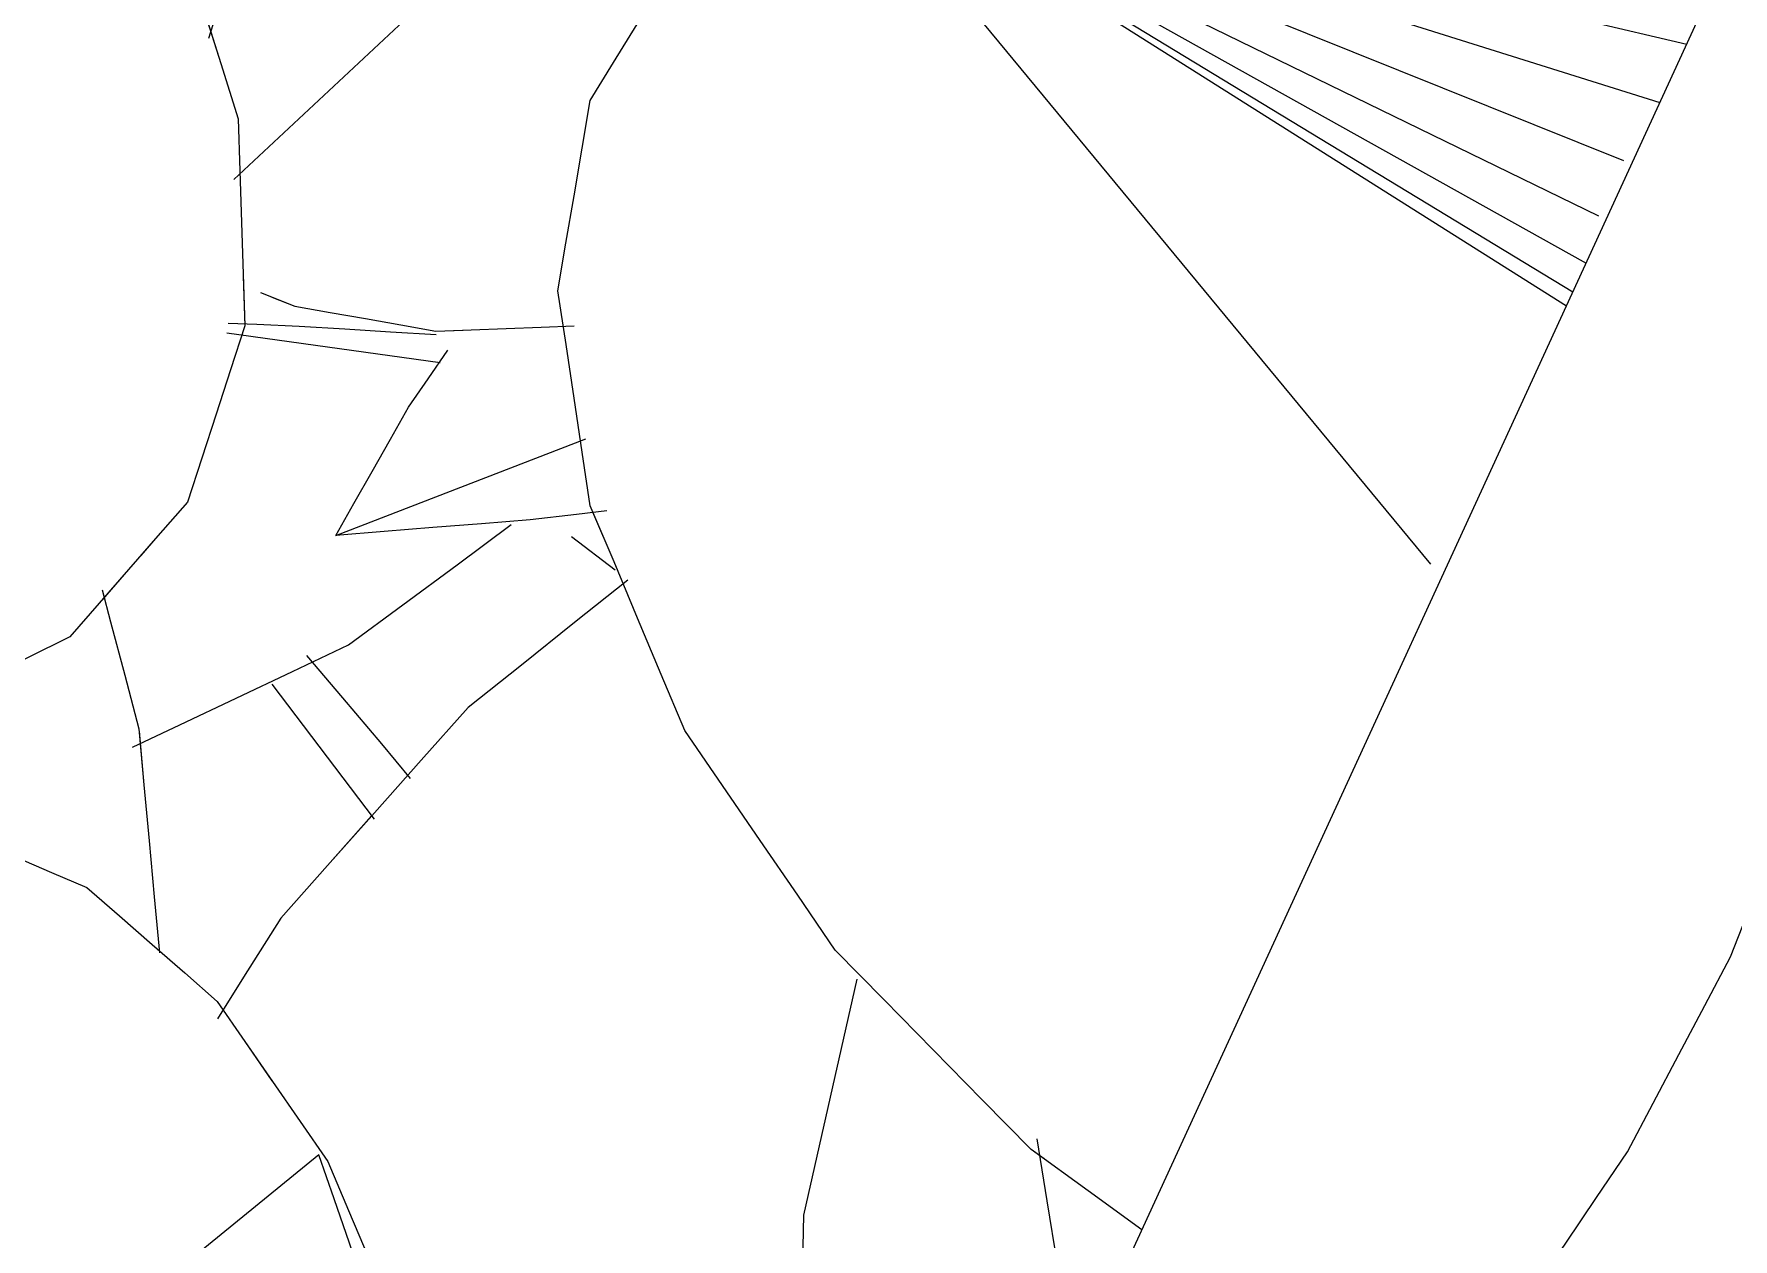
# Model space of a CAD drawing. Header units: metres. Extents: x -18.34 to -13.25, y -25.49 to -16.26.
# Drawn here: x -17.81096 to -17.77421, y -16.66693 to -16.64086 of the extents above; entities that cross this region are included whole.
import ezdxf

# ---------------------------------------------------------------- set-up
doc = ezdxf.new("R2010")
doc.units = ezdxf.units.M
doc.layers.add('Importações nas famílias', color=7, linetype='Continuous', lineweight=5)
doc.layers.add('Vegetação', color=7, linetype='Continuous', lineweight=5)

# ---------------------------------------------------------------- blocks, each defined once
blk = doc.blocks.new('Planta_pergolado_12200 - plantas pergolado_skp_Component_12-V31-Pavimento 02 - Executivo')
at = {"layer": 'Importações nas famílias', "color": 9}
blk.add_line((0.128332, 0.159879), (0.124102, 0.158815), dxfattribs=at)
at = {"layer": 'Importações nas famílias', "color": 9, "flags": 128}
for points in [[(0.126866, 0.159849), (0.127713, 0.159977), (0.128286, 0.160064)], [(0.124127, 0.159378), (0.12504, 0.159535), (0.125953, 0.159692), (0.126866, 0.159849)]]:
    blk.add_lwpolyline(points, dxfattribs=at)
blk = doc.blocks.new('Planta_pergolado_12200 - plantas pergolado_skp_Component_16-V32-Pavimento 02 - Executivo')
blk.add_blockref('Planta_pergolado_12200 - plantas pergolado_skp_Component_12-V31-Pavimento 02 - Executivo', (0, 0))
blk = doc.blocks.new('Planta_pergolado_12200 - plantas pergolado_skp_Component_17-V49-Pavimento 02 - Executivo')
at = {"layer": 'Importações nas famílias', "color": 9}
for p, q in [((0.113398, 0.128488), (0.115217, 0.127398)), ((0.100143, 0.116153), (0.100017, 0.11701)), ((0.099937, 0.11567), (0.099817, 0.116563))]:
    blk.add_line(p, q, dxfattribs=at)
at = {"layer": 'Importações nas famílias', "color": 9, "flags": 128}
for points in [[(0.117068, 0.14549), (0.117465, 0.144332), (0.117861, 0.143175), (0.118257, 0.142017), (0.118654, 0.14086)], [(0.118654, 0.14086), (0.118824, 0.139582), (0.118994, 0.138304), (0.119165, 0.137026), (0.119335, 0.135749)], [(0.119335, 0.135749), (0.119264, 0.13446), (0.119194, 0.133171), (0.119123, 0.131881), (0.119052, 0.130592)], [(0.119052, 0.130592), (0.118747, 0.129402), (0.118558, 0.128665)]]:
    blk.add_lwpolyline(points, dxfattribs=at)
blk = doc.blocks.new('Planta_pergolado_12200 - plantas pergolado_skp_Component_16-V50-Pavimento 02 - Executivo')
blk.add_blockref('Planta_pergolado_12200 - plantas pergolado_skp_Component_17-V49-Pavimento 02 - Executivo', (0, 0))
blk = doc.blocks.new('Planta_pergolado_12200 - plantas pergolado_skp_Component_17-V52-Pavimento 02 - Executivo')
at = {"layer": 'Importações nas famílias', "color": 9, "flags": 128}
blk.add_lwpolyline([(0.113797, 0.141887), (0.113729, 0.140615), (0.11366, 0.139321), (0.113591, 0.138027)], dxfattribs=at)
blk = doc.blocks.new('Planta_pergolado_12200 - plantas pergolado_skp_Component_16-V53-Pavimento 02 - Executivo')
blk.add_blockref('Planta_pergolado_12200 - plantas pergolado_skp_Component_17-V52-Pavimento 02 - Executivo', (0, 0))
blk = doc.blocks.new('Planta_pergolado_12200 - plantas pergolado_skp_Component_17-V79-Pavimento 02 - Executivo')
at = {"layer": 'Importações nas famílias', "color": 9, "flags": 128}
for points in [[(0.155979, 0.128316), (0.156032, 0.127249), (0.156089, 0.126113)], [(0.156089, 0.126113), (0.155958, 0.124994), (0.155865, 0.124206)]]:
    blk.add_lwpolyline(points, dxfattribs=at)
blk = doc.blocks.new('Planta_pergolado_12200 - plantas pergolado_skp_Component_16-V80-Pavimento 02 - Executivo')
blk.add_blockref('Planta_pergolado_12200 - plantas pergolado_skp_Component_17-V79-Pavimento 02 - Executivo', (0, 0))
blk = doc.blocks.new('Planta_pergolado_12200 - plantas pergolado_skp_Component_12-V87-Pavimento 02 - Executivo')
at = {"layer": 'Importações nas famílias', "color": 9}
for p, q in [((0.15629, 0.13385), (0.155404, 0.133875)), ((0.155869, 0.129179), (0.156581, 0.129327)), ((0.158565, 0.128966), (0.155917, 0.1283))]:
    blk.add_line(p, q, dxfattribs=at)
at = {"layer": 'Importações nas famílias', "color": 9, "flags": 128}
blk.add_lwpolyline([(0.156581, 0.129327), (0.157538, 0.12951), (0.158419, 0.129678)], dxfattribs=at)
blk = doc.blocks.new('Planta_pergolado_12200 - plantas pergolado_skp_Component_17-V88-Pavimento 02 - Executivo')
at = {"layer": 'Importações nas famílias', "color": 9}
for p, q in [((0.142877, 0.116381), (0.144746, 0.125476)), ((0.140414, 0.121308), (0.140593, 0.119738)), ((0.140402, 0.119895), (0.140244, 0.121095))]:
    blk.add_line(p, q, dxfattribs=at)
at = {"layer": 'Importações nas famílias', "color": 9, "flags": 128}
for points in [[(0.155141, 0.133875), (0.155382, 0.132801), (0.155622, 0.131728), (0.155863, 0.130654)], [(0.155863, 0.130654), (0.155919, 0.129519), (0.155976, 0.128384), (0.156032, 0.127249), (0.156089, 0.126113)], [(0.156089, 0.126113), (0.155958, 0.124994), (0.155865, 0.124206)]]:
    blk.add_lwpolyline(points, dxfattribs=at)
blk = doc.blocks.new('Planta_pergolado_12200 - plantas pergolado_skp_Component_16-V89-Pavimento 02 - Executivo')
for name in ['Planta_pergolado_12200 - plantas pergolado_skp_Component_17-V88-Pavimento 02 - Executivo', 'Planta_pergolado_12200 - plantas pergolado_skp_Component_12-V87-Pavimento 02 - Executivo']:
    blk.add_blockref(name, (0, 0))
blk = doc.blocks.new('Planta_pergolado_12200 - plantas pergolado_skp_-V103-Pavimento 02 - Executivo')
for name in ['Planta_pergolado_12200 - plantas pergolado_skp_Component_16-V89-Pavimento 02 - Executivo', 'Planta_pergolado_12200 - plantas pergolado_skp_Component_16-V80-Pavimento 02 - Executivo']:
    blk.add_blockref(name, (0, 0))
blk = doc.blocks.new('Planta_pergolado_12200 - plantas pergolado_skp_-3067427-Pavimento 02 - Executivo')
at = {"xscale": 1.254472261797389, "yscale": 1.254472261797389, "zscale": 1.254472261797389, "rotation": 44.99999999999149}
blk.add_blockref('Planta_pergolado_12200 - plantas pergolado_skp_-V103-Pavimento 02 - Executivo', (0.101937, -0.102346), dxfattribs=at)
for name in ['Planta_pergolado_12200 - plantas pergolado_skp_Component_16-V32-Pavimento 02 - Executivo', 'Planta_pergolado_12200 - plantas pergolado_skp_Component_16-V50-Pavimento 02 - Executivo', 'Planta_pergolado_12200 - plantas pergolado_skp_Component_16-V53-Pavimento 02 - Executivo']:
    blk.add_blockref(name, (0, 0))
blk = doc.blocks.new('Planta_pergolado_12200 - plantas pergolado_skp_-3067432-Pavimento 02 - Executivo')
at = {"rotation": 89.9999999999999}
blk.add_blockref('Planta_pergolado_12200 - plantas pergolado_skp_-3067427-Pavimento 02 - Executivo', (0.274037, 0.01573), dxfattribs=at)
blk = doc.blocks.new('Planta_pergolado_12200 - plantas pergolado_skp_Component_12-V186-Pavimento 02 - Executivo')
at = {"layer": 'Importações nas famílias', "color": 9, "flags": 128}
for points in [[(0.204502, 0.076562), (0.204045, 0.077091), (0.203588, 0.077621)], [(0.205375, 0.07535), (0.204939, 0.075956), (0.204502, 0.076562)], [(0.200742, 0.074041), (0.201357, 0.074037), (0.202304, 0.074032)], [(0.202304, 0.074032), (0.20329, 0.074058), (0.204277, 0.074085)]]:
    blk.add_lwpolyline(points, dxfattribs=at)
blk = doc.blocks.new('Planta_pergolado_12200 - plantas pergolado_skp_Component_16-V187-Pavimento 02 - Executivo')
blk.add_blockref('Planta_pergolado_12200 - plantas pergolado_skp_Component_12-V186-Pavimento 02 - Executivo', (0, 0))
blk = doc.blocks.new('Planta_pergolado_12200 - plantas pergolado_skp_Component_12-V188-Pavimento 02 - Executivo')
at = {"layer": 'Importações nas famílias', "color": 9}
blk.add_line((0.206249, 0.074138), (0.201003, 0.075535), dxfattribs=at)
at = {"layer": 'Importações nas famílias', "color": 9, "flags": 128}
for points in [[(0.204502, 0.076562), (0.204045, 0.077091), (0.203588, 0.077621)], [(0.206249, 0.074138), (0.205812, 0.074744), (0.205375, 0.07535), (0.204939, 0.075956), (0.204502, 0.076562)], [(0.200742, 0.074041), (0.201357, 0.074037), (0.202304, 0.074032)], [(0.202304, 0.074032), (0.20329, 0.074058), (0.204277, 0.074085), (0.205263, 0.074112), (0.206249, 0.074138)]]:
    blk.add_lwpolyline(points, dxfattribs=at)
blk = doc.blocks.new('Planta_pergolado_12200 - plantas pergolado_skp_Component_16-V189-Pavimento 02 - Executivo')
blk.add_blockref('Planta_pergolado_12200 - plantas pergolado_skp_Component_12-V188-Pavimento 02 - Executivo', (0, 0))
blk = doc.blocks.new('Planta_pergolado_12200 - plantas pergolado_skp_Component_17-V197-Pavimento 02 - Executivo')
at = {"layer": 'Importações nas famílias', "color": 9, "flags": 128}
for points in [[(0.157008, 0.039437), (0.156732, 0.040489), (0.156456, 0.041541), (0.156181, 0.042593)], [(0.158692, 0.035968), (0.158323, 0.036727), (0.157885, 0.03763), (0.157446, 0.038533), (0.157008, 0.039437)]]:
    blk.add_lwpolyline(points, dxfattribs=at)
blk = doc.blocks.new('Planta_pergolado_12200 - plantas pergolado_skp_Component_16-V198-Pavimento 02 - Executivo')
blk.add_blockref('Planta_pergolado_12200 - plantas pergolado_skp_Component_17-V197-Pavimento 02 - Executivo', (0, 0))
blk = doc.blocks.new('Planta_pergolado_12200 - plantas pergolado_skp_-V206-Pavimento 02 - Executivo')
blk.add_blockref('Planta_pergolado_12200 - plantas pergolado_skp_Component_16-V198-Pavimento 02 - Executivo', (0, 0))
blk = doc.blocks.new('Planta_pergolado_12200 - plantas pergolado_skp_-3067438-Pavimento 02 - Executivo')
at = {"xscale": 1.254472261797389, "yscale": 1.254472261797389, "zscale": 1.254472261797389, "rotation": 44.99999999999149}
blk.add_blockref('Planta_pergolado_12200 - plantas pergolado_skp_-V206-Pavimento 02 - Executivo', (0.101937, -0.102346), dxfattribs=at)
for name in ['Planta_pergolado_12200 - plantas pergolado_skp_Component_16-V187-Pavimento 02 - Executivo', 'Planta_pergolado_12200 - plantas pergolado_skp_Component_16-V189-Pavimento 02 - Executivo']:
    blk.add_blockref(name, (0, 0))
blk = doc.blocks.new('Planta_pergolado_12200 - plantas pergolado_skp_-3067443-Pavimento 02 - Executivo')
at = {"rotation": 89.9999999999999}
blk.add_blockref('Planta_pergolado_12200 - plantas pergolado_skp_-3067438-Pavimento 02 - Executivo', (0.274037, 0.01573), dxfattribs=at)
blk = doc.blocks.new('Planta_pergolado_12200 - plantas pergolado_skp_Component_17-V304-Pavimento 02 - Executivo')
at = {"layer": 'Importações nas famílias', "color": 9, "flags": 128}
for points in [[(0.145566, 0.137565), (0.145585, 0.138703), (0.145603, 0.139841), (0.145622, 0.14098), (0.145641, 0.142116)], [(0.146003, 0.134684), (0.145902, 0.13535), (0.145734, 0.136457), (0.145566, 0.137565)], [(0.141189, 0.12046), (0.141597, 0.121398), (0.142005, 0.122337), (0.142413, 0.123275), (0.142653, 0.123826)]]:
    blk.add_lwpolyline(points, dxfattribs=at)
blk = doc.blocks.new('Planta_pergolado_12200 - plantas pergolado_skp_Component_16-V305-Pavimento 02 - Executivo')
blk.add_blockref('Planta_pergolado_12200 - plantas pergolado_skp_Component_17-V304-Pavimento 02 - Executivo', (0, 0))
blk = doc.blocks.new('Planta_pergolado_12200 - plantas pergolado_skp_Component_12-V310-Pavimento 02 - Executivo')
at = {"layer": 'Importações nas famílias', "color": 9}
for p, q in [((0.142166, 0.129049), (0.141501, 0.129399)), ((0.131523, 0.118532), (0.142453, 0.126716))]:
    blk.add_line(p, q, dxfattribs=at)
at = {"layer": 'Importações nas famílias', "color": 9, "flags": 128}
for points in [[(0.138717, 0.130209), (0.138008, 0.130259), (0.137298, 0.130309), (0.136589, 0.130359), (0.135926, 0.130406)], [(0.141501, 0.129399), (0.140805, 0.129602), (0.140109, 0.129804), (0.139413, 0.130007), (0.138717, 0.130209)]]:
    blk.add_lwpolyline(points, dxfattribs=at)
blk = doc.blocks.new('Planta_pergolado_12200 - plantas pergolado_skp_Component_17-V315-Pavimento 02 - Executivo')
at = {"layer": 'Importações nas famílias', "color": 9, "flags": 128}
for points in [[(0.142711, 0.146686), (0.142401, 0.147714), (0.142091, 0.148742), (0.141781, 0.14977), (0.14147, 0.150797)], [(0.144583, 0.143223), (0.144115, 0.144088), (0.143647, 0.144954), (0.143179, 0.14582), (0.142711, 0.146686)], [(0.146957, 0.140643), (0.146364, 0.141288), (0.14577, 0.141933), (0.145176, 0.142578), (0.144583, 0.143223)], [(0.149674, 0.139122), (0.148995, 0.139502), (0.148316, 0.139882), (0.147637, 0.140262), (0.146957, 0.140643)]]:
    blk.add_lwpolyline(points, dxfattribs=at)
blk = doc.blocks.new('Planta_pergolado_12200 - plantas pergolado_skp_Component_16-V316-Pavimento 02 - Executivo')
for name in ['Planta_pergolado_12200 - plantas pergolado_skp_Component_17-V315-Pavimento 02 - Executivo', 'Planta_pergolado_12200 - plantas pergolado_skp_Component_12-V310-Pavimento 02 - Executivo']:
    blk.add_blockref(name, (0, 0))
blk = doc.blocks.new('Planta_pergolado_12200 - plantas pergolado_skp_Component_12-V330-Pavimento 02 - Executivo')
at = {"layer": 'Importações nas famílias', "color": 9}
blk.add_line((0.141943, 0.129166), (0.141501, 0.129399), dxfattribs=at)
at = {"layer": 'Importações nas famílias', "color": 9, "flags": 128}
for points in [[(0.138717, 0.130209), (0.138008, 0.130259), (0.137298, 0.130309), (0.136589, 0.130359), (0.135926, 0.130406)], [(0.141501, 0.129399), (0.140805, 0.129602), (0.140109, 0.129804), (0.139413, 0.130007), (0.138717, 0.130209)]]:
    blk.add_lwpolyline(points, dxfattribs=at)
blk = doc.blocks.new('Planta_pergolado_12200 - plantas pergolado_skp_Component_17-V333-Pavimento 02 - Executivo')
at = {"layer": 'Importações nas famílias', "color": 9, "flags": 128}
for points in [[(0.142711, 0.146686), (0.142401, 0.147714), (0.142245, 0.148229)], [(0.143647, 0.144954), (0.143179, 0.14582), (0.142711, 0.146686)], [(0.144583, 0.143223), (0.144115, 0.144088), (0.143656, 0.144937)], [(0.146957, 0.140643), (0.146364, 0.141288), (0.14577, 0.141933), (0.145176, 0.142578), (0.144583, 0.143223)], [(0.149674, 0.139122), (0.148995, 0.139502), (0.148316, 0.139882), (0.147637, 0.140262), (0.146957, 0.140643)]]:
    blk.add_lwpolyline(points, dxfattribs=at)
blk = doc.blocks.new('Planta_pergolado_12200 - plantas pergolado_skp_Component_16-V334-Pavimento 02 - Executivo')
for name in ['Planta_pergolado_12200 - plantas pergolado_skp_Component_17-V333-Pavimento 02 - Executivo', 'Planta_pergolado_12200 - plantas pergolado_skp_Component_12-V330-Pavimento 02 - Executivo']:
    blk.add_blockref(name, (0, 0))
blk = doc.blocks.new('Planta_pergolado_12200 - plantas pergolado_skp_Component_17-V340-Pavimento 02 - Executivo')
at = {"layer": 'Importações nas famílias', "color": 9, "flags": 128}
for points in [[(0.145566, 0.137565), (0.145585, 0.138703), (0.145603, 0.139841), (0.145622, 0.14098), (0.145641, 0.142116)], [(0.146003, 0.134684), (0.145902, 0.13535), (0.145734, 0.136457), (0.145566, 0.137565)], [(0.141189, 0.12046), (0.141597, 0.121398), (0.142005, 0.122337), (0.142413, 0.123275), (0.142653, 0.123826)]]:
    blk.add_lwpolyline(points, dxfattribs=at)
blk = doc.blocks.new('Planta_pergolado_12200 - plantas pergolado_skp_Component_16-V341-Pavimento 02 - Executivo')
blk.add_blockref('Planta_pergolado_12200 - plantas pergolado_skp_Component_17-V340-Pavimento 02 - Executivo', (0, 0))
blk = doc.blocks.new('Planta_pergolado_12200 - plantas pergolado_skp_Component_12-V351-Pavimento 02 - Executivo')
at = {"layer": 'Importações nas famílias', "color": 9}
blk.add_line((0.166262, 0.130901), (0.128638, 0.121442), dxfattribs=at)
at = {"layer": 'Importações nas famílias', "color": 9, "flags": 128}
for points in [[(0.153631, 0.133927), (0.152746, 0.133854), (0.151861, 0.133782), (0.150976, 0.13371), (0.150091, 0.133637)], [(0.150091, 0.133637), (0.149217, 0.133468), (0.148343, 0.133298), (0.147469, 0.133129), (0.146595, 0.132959)], [(0.146595, 0.132959), (0.145742, 0.132695), (0.144889, 0.13243), (0.144036, 0.132165), (0.143182, 0.1319)]]:
    blk.add_lwpolyline(points, dxfattribs=at)
blk = doc.blocks.new('Planta_pergolado_12200 - plantas pergolado_skp_Component_12-V280-Pavimento 02 - Executivo')
at = {"layer": 'Importações nas famílias', "color": 9}
blk.add_line((0.19005, 0.027809), (0.170408, 0.043789), dxfattribs=at)
at = {"layer": 'Importações nas famílias', "color": 9, "flags": 128}
for points in [[(0.173848, 0.044769), (0.173411, 0.044695), (0.172974, 0.044621), (0.172537, 0.044547), (0.172101, 0.044473)], [(0.17563, 0.044675), (0.175185, 0.044699), (0.174739, 0.044722), (0.174293, 0.044746), (0.173848, 0.044769)], [(0.172101, 0.044473), (0.171678, 0.044302), (0.171254, 0.044131), (0.170831, 0.04396), (0.170408, 0.043789)], [(0.177429, 0.044192), (0.176979, 0.044313), (0.17653, 0.044434), (0.17608, 0.044555), (0.17563, 0.044675)], [(0.179223, 0.043324), (0.178775, 0.043541), (0.178326, 0.043758), (0.177877, 0.043975), (0.177429, 0.044192)], [(0.170408, 0.043789), (0.170066, 0.043467), (0.169724, 0.043145), (0.169381, 0.042823), (0.169039, 0.042501)], [(0.180993, 0.042083), (0.180551, 0.042393), (0.180108, 0.042704), (0.179666, 0.043014), (0.179223, 0.043324)], [(0.169039, 0.042501), (0.168844, 0.042148), (0.168649, 0.041795), (0.168453, 0.041442), (0.168258, 0.041089)], [(0.182719, 0.04048), (0.182288, 0.040881), (0.181856, 0.041281), (0.181425, 0.041682), (0.180993, 0.042083)], [(0.168258, 0.041089), (0.168215, 0.040713), (0.168172, 0.040337), (0.168128, 0.039961), (0.168085, 0.039585)], [(0.184383, 0.038535), (0.183967, 0.039021), (0.183551, 0.039507), (0.183135, 0.039994), (0.182719, 0.04048)], [(0.168085, 0.039585), (0.168195, 0.039195), (0.168304, 0.038805), (0.168414, 0.038415), (0.168523, 0.038026)], [(0.185964, 0.036268), (0.185569, 0.036835), (0.185173, 0.037401), (0.184778, 0.037968), (0.184383, 0.038535)], [(0.168523, 0.038026), (0.168783, 0.037631), (0.169043, 0.037236), (0.169303, 0.036841), (0.169562, 0.036447)], [(0.169562, 0.036447), (0.169966, 0.036056), (0.17037, 0.035666), (0.170774, 0.035276), (0.171178, 0.034886)], [(0.187447, 0.033705), (0.187076, 0.034346), (0.186706, 0.034987), (0.186335, 0.035627), (0.185964, 0.036268)], [(0.171178, 0.034886), (0.171717, 0.034509), (0.172256, 0.034132), (0.172794, 0.033756), (0.173333, 0.033379)], [(0.188814, 0.030875), (0.188472, 0.031583), (0.18813, 0.03229), (0.187789, 0.032998), (0.187447, 0.033705)], [(0.173333, 0.033379), (0.173994, 0.033025), (0.174655, 0.032671), (0.175315, 0.032316), (0.175976, 0.031962)], [(0.175976, 0.031962), (0.176743, 0.031639), (0.177511, 0.031315), (0.178278, 0.030992), (0.179045, 0.030668)], [(0.19005, 0.027809), (0.189741, 0.028575), (0.189432, 0.029342), (0.189123, 0.030109), (0.188814, 0.030875)], [(0.179045, 0.030668), (0.179901, 0.030383), (0.180757, 0.030098), (0.181613, 0.029813), (0.182469, 0.029527)], [(0.182469, 0.029527), (0.183393, 0.029287), (0.184317, 0.029047), (0.185242, 0.028807), (0.186166, 0.028567)], [(0.186166, 0.028567), (0.187137, 0.028377), (0.188108, 0.028188), (0.189079, 0.027998), (0.19005, 0.027809)]]:
    blk.add_lwpolyline(points, dxfattribs=at)
blk = doc.blocks.new('Planta_pergolado_12200 - plantas pergolado_skp_Component_17-V352-Pavimento 02 - Executivo')
at = {"layer": 'Importações nas famílias', "color": 9}
for p, q in [((0.141654, 0.110432), (0.144693, 0.125216)), ((0.141654, 0.110432), (0.139826, 0.124255)), ((0.140072, 0.124316), (0.141654, 0.110432)), ((0.141654, 0.110432), (0.139332, 0.12413)), ((0.141654, 0.110432), (0.138613, 0.123807)), ((0.141654, 0.110432), (0.136564, 0.123434)), ((0.141654, 0.110432), (0.137665, 0.123563)), ((0.141654, 0.110432), (0.135562, 0.123183))]:
    blk.add_line(p, q, dxfattribs=at)
at = {"layer": 'Importações nas famílias', "color": 9, "flags": 128}
for points in [[(0.155979, 0.128316), (0.156032, 0.127249), (0.156089, 0.126113)], [(0.156089, 0.126113), (0.155958, 0.124994), (0.155826, 0.123874), (0.155695, 0.122754), (0.155564, 0.121635)], [(0.155564, 0.121635), (0.155254, 0.120607), (0.154943, 0.119579), (0.154633, 0.118551), (0.154323, 0.117524)], [(0.154323, 0.117524), (0.153855, 0.116658), (0.153387, 0.115792), (0.152919, 0.114926), (0.152452, 0.11406)], [(0.152452, 0.11406), (0.151858, 0.113415), (0.151264, 0.11277), (0.15067, 0.112125), (0.150077, 0.11148)], [(0.150077, 0.11148), (0.149398, 0.1111), (0.148718, 0.11072), (0.148039, 0.11034), (0.14736, 0.10996)], [(0.14736, 0.10996), (0.146642, 0.10987), (0.145924, 0.109781), (0.145206, 0.109692), (0.144487, 0.109602)]]:
    blk.add_lwpolyline(points, dxfattribs=at)
blk = doc.blocks.new('Planta_pergolado_12200 - plantas pergolado_skp_Component_16-V353-Pavimento 02 - Executivo')
for name, p in [('Planta_pergolado_12200 - plantas pergolado_skp_Component_17-V352-Pavimento 02 - Executivo', (0, 0)), ('Planta_pergolado_12200 - plantas pergolado_skp_Component_12-V351-Pavimento 02 - Executivo', (0, 0)), ('Planta_pergolado_12200 - plantas pergolado_skp_Component_12-V280-Pavimento 02 - Executivo', (-0.035952, 0.062271))]:
    blk.add_blockref(name, p)
blk = doc.blocks.new('Planta_pergolado_12200 - plantas pergolado_skp_Component_12-V267-Pavimento 02 - Executivo')
at = {"layer": 'Importações nas famílias', "color": 9}
for p, q in [((0.182294, 0.121633), (0.181721, 0.122089)), ((0.163358, 0.11721), (0.179336, 0.1138))]:
    blk.add_line(p, q, dxfattribs=at)
at = {"layer": 'Importações nas famílias', "color": 9, "flags": 128}
for points in [[(0.173908, 0.12464), (0.17328, 0.124553), (0.172653, 0.124466), (0.172025, 0.124379), (0.171398, 0.124292)], [(0.176506, 0.124383), (0.175856, 0.124447), (0.175207, 0.124512), (0.174557, 0.124576), (0.173908, 0.12464)], [(0.171398, 0.124292), (0.170807, 0.124055), (0.170217, 0.123819), (0.169626, 0.123582), (0.169035, 0.123346)], [(0.179131, 0.123526), (0.178474, 0.12374), (0.177818, 0.123954), (0.177162, 0.124169), (0.176506, 0.124383)], [(0.181721, 0.122089), (0.181073, 0.122448), (0.180426, 0.122807), (0.179778, 0.123167), (0.179131, 0.123526)], [(0.169035, 0.123346), (0.168495, 0.122965), (0.167955, 0.122585), (0.167415, 0.122205), (0.166875, 0.121824)], [(0.166875, 0.121824), (0.166398, 0.121309), (0.165921, 0.120793), (0.165444, 0.120278), (0.164967, 0.119763)], [(0.164967, 0.119763), (0.164565, 0.119124), (0.164162, 0.118486), (0.16376, 0.117848), (0.163358, 0.11721)]]:
    blk.add_lwpolyline(points, dxfattribs=at)
blk = doc.blocks.new('Planta_pergolado_12200 - plantas pergolado_skp_Component_12-V359-Pavimento 02 - Executivo')
at = {"layer": 'Importações nas famílias', "color": 9}
for p, q in [((0.167296, 0.119968), (0.186342, 0.110211)), ((0.182213, 0.117459), (0.182584, 0.116931))]:
    blk.add_line(p, q, dxfattribs=at)
at = {"layer": 'Importações nas famílias', "color": 9, "flags": 128}
for points in [[(0.170509, 0.1221), (0.17093, 0.122223), (0.171351, 0.122346), (0.171772, 0.122469), (0.172193, 0.122593)], [(0.172193, 0.122593), (0.172622, 0.122618), (0.17305, 0.122644), (0.173478, 0.12267), (0.173906, 0.122695)], [(0.173906, 0.122695), (0.174336, 0.122623), (0.174766, 0.12255), (0.175196, 0.122478), (0.175626, 0.122406)], [(0.175626, 0.122406), (0.176054, 0.122236), (0.176481, 0.122067), (0.176909, 0.121897), (0.177336, 0.121728)], [(0.16887, 0.121221), (0.16928, 0.121441), (0.16969, 0.121661), (0.170099, 0.12188), (0.170509, 0.1221)], [(0.177336, 0.121728), (0.177756, 0.121463), (0.178176, 0.121198), (0.178596, 0.120934), (0.179016, 0.120669)], [(0.167296, 0.119968), (0.16769, 0.120281), (0.168083, 0.120595), (0.168477, 0.120908), (0.16887, 0.121221)], [(0.179016, 0.120669), (0.179424, 0.120312), (0.179832, 0.119955), (0.18024, 0.119598), (0.180648, 0.119241)], [(0.171177, 0.119455), (0.170207, 0.119583), (0.169236, 0.119712), (0.168266, 0.11984), (0.167296, 0.119968)], [(0.174859, 0.118826), (0.173938, 0.118984), (0.173018, 0.119141), (0.172097, 0.119298), (0.171177, 0.119455)], [(0.180648, 0.119241), (0.181039, 0.118795), (0.181431, 0.11835), (0.181822, 0.117905), (0.182213, 0.117459)], [(0.178256, 0.118096), (0.177407, 0.118278), (0.176557, 0.118461), (0.175708, 0.118644), (0.174859, 0.118826)], [(0.181289, 0.117281), (0.180531, 0.117485), (0.179772, 0.117688), (0.179014, 0.117892), (0.178256, 0.118096)], [(0.183886, 0.1164), (0.183237, 0.116621), (0.182588, 0.116841), (0.181938, 0.117061), (0.181289, 0.117281)], [(0.185987, 0.115475), (0.185462, 0.115707), (0.184937, 0.115938), (0.184412, 0.116169), (0.183886, 0.1164)], [(0.187542, 0.114527), (0.187154, 0.114764), (0.186765, 0.115001), (0.186376, 0.115238), (0.185987, 0.115475)], [(0.188515, 0.113579), (0.188272, 0.113816), (0.188029, 0.114053), (0.187786, 0.11429), (0.187542, 0.114527)], [(0.188883, 0.112651), (0.188791, 0.112883), (0.188699, 0.113115), (0.188607, 0.113347), (0.188515, 0.113579)], [(0.188637, 0.111767), (0.188699, 0.111988), (0.18876, 0.112209), (0.188822, 0.11243), (0.188883, 0.112651)], [(0.187783, 0.110947), (0.187997, 0.111152), (0.18821, 0.111357), (0.188424, 0.111562), (0.188637, 0.111767)], [(0.186342, 0.110211), (0.186702, 0.110395), (0.187062, 0.110579), (0.187423, 0.110763), (0.187783, 0.110947)]]:
    blk.add_lwpolyline(points, dxfattribs=at)
blk = doc.blocks.new('Planta_pergolado_12200 - plantas pergolado_skp_Component_16-V361-Pavimento 02 - Executivo')
for name in ['Planta_pergolado_12200 - plantas pergolado_skp_Component_12-V267-Pavimento 02 - Executivo', 'Planta_pergolado_12200 - plantas pergolado_skp_Component_12-V359-Pavimento 02 - Executivo']:
    blk.add_blockref(name, (0, 0))
blk = doc.blocks.new('Planta_pergolado_12200 - plantas pergolado_skp_Component_12-V363-Pavimento 02 - Executivo')
at = {"layer": 'Importações nas famílias', "color": 9}
for p, q in [((0.159809, 0.133454), (0.158932, 0.133578)), ((0.160687, 0.133331), (0.159897, 0.133442)), ((0.163756, 0.132547), (0.163265, 0.132672)), ((0.13754, 0.129136), (0.13695, 0.128801))]:
    blk.add_line(p, q, dxfattribs=at)
at = {"layer": 'Importações nas famílias', "color": 9, "flags": 128}
for points in [[(0.157176, 0.133824), (0.15629, 0.13385), (0.155461, 0.133874)], [(0.158883, 0.133584), (0.158054, 0.133701), (0.157176, 0.133824)], [(0.163099, 0.132715), (0.162406, 0.132892), (0.161546, 0.133112), (0.160687, 0.133331)]]:
    blk.add_lwpolyline(points, dxfattribs=at)
blk = doc.blocks.new('Planta_pergolado_12200 - plantas pergolado_skp_Component_17-V365-Pavimento 02 - Executivo')
at = {"layer": 'Importações nas famílias', "color": 9, "flags": 128}
for points in [[(0.155979, 0.128316), (0.156032, 0.127249), (0.156089, 0.126113)], [(0.156089, 0.126113), (0.155958, 0.124994), (0.155826, 0.123874), (0.155695, 0.122754), (0.155564, 0.121635)], [(0.155564, 0.121635), (0.155254, 0.120607), (0.154943, 0.119579), (0.154633, 0.118551), (0.154323, 0.117524)], [(0.154323, 0.117524), (0.153855, 0.116658), (0.153387, 0.115792), (0.152919, 0.114926), (0.152452, 0.11406)], [(0.152452, 0.11406), (0.151858, 0.113415), (0.151264, 0.11277), (0.15067, 0.112125)]]:
    blk.add_lwpolyline(points, dxfattribs=at)
blk = doc.blocks.new('Planta_pergolado_12200 - plantas pergolado_skp_Component_16-V366-Pavimento 02 - Executivo')
for name in ['Planta_pergolado_12200 - plantas pergolado_skp_Component_17-V365-Pavimento 02 - Executivo', 'Planta_pergolado_12200 - plantas pergolado_skp_Component_12-V363-Pavimento 02 - Executivo']:
    blk.add_blockref(name, (0, 0))
blk = doc.blocks.new('Planta_pergolado_12200 - plantas pergolado_skp_Component_17-V369-Pavimento 02 - Executivo')
at = {"layer": 'Importações nas famílias', "color": 9, "flags": 128}
for points in [[(0.153681, 0.107895), (0.154381, 0.108161), (0.155082, 0.108427), (0.155783, 0.108692), (0.156483, 0.108958)], [(0.156483, 0.108958), (0.157203, 0.108928), (0.157923, 0.108899), (0.158644, 0.108869), (0.159364, 0.108839)], [(0.159364, 0.108839), (0.160055, 0.108516), (0.160745, 0.108192), (0.161436, 0.107869), (0.162127, 0.107545)], [(0.151148, 0.105721), (0.151782, 0.106265), (0.152415, 0.106808), (0.153048, 0.107351), (0.153681, 0.107895)], [(0.149058, 0.102586), (0.149581, 0.10337), (0.150103, 0.104154), (0.150626, 0.104938), (0.151148, 0.105721)]]:
    blk.add_lwpolyline(points, dxfattribs=at)
blk = doc.blocks.new('Planta_pergolado_12200 - plantas pergolado_skp_Component_16-V370-Pavimento 02 - Executivo')
blk.add_blockref('Planta_pergolado_12200 - plantas pergolado_skp_Component_17-V369-Pavimento 02 - Executivo', (0, 0))
blk = doc.blocks.new('Planta_pergolado_12200 - plantas pergolado_skp_-V383-Pavimento 02 - Executivo')
for name in ['Planta_pergolado_12200 - plantas pergolado_skp_Component_16-V361-Pavimento 02 - Executivo', 'Planta_pergolado_12200 - plantas pergolado_skp_Component_16-V353-Pavimento 02 - Executivo', 'Planta_pergolado_12200 - plantas pergolado_skp_Component_16-V366-Pavimento 02 - Executivo', 'Planta_pergolado_12200 - plantas pergolado_skp_Component_16-V370-Pavimento 02 - Executivo']:
    blk.add_blockref(name, (0, 0))
blk = doc.blocks.new('Planta_pergolado_12200 - plantas pergolado_skp_-V384-Pavimento 02 - Executivo')
at = {"xscale": 1.254472261797389, "yscale": 1.254472261797389, "zscale": 1.254472261797389, "rotation": 44.99999999999149}
blk.add_blockref('Planta_pergolado_12200 - plantas pergolado_skp_-V383-Pavimento 02 - Executivo', (0.101937, -0.102346), dxfattribs=at)
for name in ['Planta_pergolado_12200 - plantas pergolado_skp_Component_16-V316-Pavimento 02 - Executivo', 'Planta_pergolado_12200 - plantas pergolado_skp_Component_16-V334-Pavimento 02 - Executivo', 'Planta_pergolado_12200 - plantas pergolado_skp_Component_16-V305-Pavimento 02 - Executivo', 'Planta_pergolado_12200 - plantas pergolado_skp_Component_16-V341-Pavimento 02 - Executivo']:
    blk.add_blockref(name, (0, 0))
blk = doc.blocks.new('Planta_pergolado_12200 - plantas pergolado_skp_Component_17-V447-Pavimento 02 - Executivo')
at = {"layer": 'Importações nas famílias', "color": 9, "flags": 128}
blk.add_lwpolyline([(0.145566, 0.137615), (0.145585, 0.138703), (0.145603, 0.139841), (0.145622, 0.14098), (0.145641, 0.142116)], dxfattribs=at)
blk = doc.blocks.new('Planta_pergolado_12200 - plantas pergolado_skp_Component_16-V448-Pavimento 02 - Executivo')
blk.add_blockref('Planta_pergolado_12200 - plantas pergolado_skp_Component_17-V447-Pavimento 02 - Executivo', (0, 0))
blk = doc.blocks.new('Planta_pergolado_12200 - plantas pergolado_skp_Component_12-V455-Pavimento 02 - Executivo')
at = {"layer": 'Importações nas famílias', "color": 9}
for p, q in [((0.138717, 0.130209), (0.138164, 0.130248)), ((0.141943, 0.129166), (0.141501, 0.129399))]:
    blk.add_line(p, q, dxfattribs=at)
at = {"layer": 'Importações nas famílias', "color": 9, "flags": 128}
blk.add_lwpolyline([(0.141501, 0.129399), (0.140805, 0.129602), (0.140109, 0.129804), (0.139413, 0.130007), (0.138717, 0.130209)], dxfattribs=at)
blk = doc.blocks.new('Planta_pergolado_12200 - plantas pergolado_skp_Component_17-V458-Pavimento 02 - Executivo')
at = {"layer": 'Importações nas famílias', "color": 9}
blk.add_line((0.141688, 0.162122), (0.141893, 0.163037), dxfattribs=at)
at = {"layer": 'Importações nas famílias', "color": 9, "flags": 128}
for points in [[(0.141171, 0.159817), (0.141412, 0.16089), (0.141652, 0.161964)], [(0.140945, 0.155276), (0.141002, 0.156411), (0.141058, 0.157546), (0.141115, 0.158682), (0.141171, 0.159817)], [(0.14147, 0.150797), (0.141339, 0.151917), (0.141208, 0.153037), (0.141077, 0.154156), (0.140945, 0.155276)], [(0.142091, 0.148742), (0.141781, 0.14977), (0.14147, 0.150797)], [(0.142711, 0.146686), (0.142401, 0.147714), (0.142245, 0.148229)], [(0.143647, 0.144954), (0.143179, 0.14582), (0.142711, 0.146686)], [(0.144583, 0.143223), (0.144115, 0.144088), (0.143656, 0.144937)], [(0.14577, 0.141933), (0.145176, 0.142578), (0.144583, 0.143223)]]:
    blk.add_lwpolyline(points, dxfattribs=at)
blk = doc.blocks.new('Planta_pergolado_12200 - plantas pergolado_skp_Component_16-V459-Pavimento 02 - Executivo')
for name in ['Planta_pergolado_12200 - plantas pergolado_skp_Component_17-V458-Pavimento 02 - Executivo', 'Planta_pergolado_12200 - plantas pergolado_skp_Component_12-V455-Pavimento 02 - Executivo']:
    blk.add_blockref(name, (0, 0))
blk = doc.blocks.new('Planta_pergolado_12200 - plantas pergolado_skp_Component_12-V463-Pavimento 02 - Executivo')
at = {"layer": 'Importações nas famílias', "color": 9}
blk.add_line((0.130227, 0.162218), (0.130057, 0.161703), dxfattribs=at)
blk = doc.blocks.new('Planta_pergolado_12200 - plantas pergolado_skp_Component_16-V464-Pavimento 02 - Executivo')
for name in ['Planta_pergolado_12200 - plantas pergolado_skp_Component_17-V458-Pavimento 02 - Executivo', 'Planta_pergolado_12200 - plantas pergolado_skp_Component_12-V463-Pavimento 02 - Executivo', 'Planta_pergolado_12200 - plantas pergolado_skp_Component_12-V455-Pavimento 02 - Executivo']:
    blk.add_blockref(name, (0, 0))
blk = doc.blocks.new('Planta_pergolado_12200 - plantas pergolado_skp_Component_17-V472-Pavimento 02 - Executivo')
at = {"layer": 'Importações nas famílias', "color": 9}
blk.add_line((0.156076, 0.126373), (0.156089, 0.126113), dxfattribs=at)
at = {"layer": 'Importações nas famílias', "color": 9, "flags": 128}
for points in [[(0.156089, 0.126113), (0.155958, 0.124994), (0.155826, 0.123874), (0.155695, 0.122754), (0.155564, 0.121635)], [(0.155564, 0.121635), (0.155254, 0.120607), (0.154943, 0.119579), (0.154633, 0.118551), (0.154323, 0.117524)], [(0.154323, 0.117524), (0.153855, 0.116658), (0.153387, 0.115792), (0.152919, 0.114926), (0.152504, 0.114157)], [(0.152452, 0.11406), (0.151858, 0.113415), (0.151264, 0.11277), (0.15067, 0.112125)], [(0.141388, 0.107235), (0.141372, 0.107045), (0.141328, 0.10652)]]:
    blk.add_lwpolyline(points, dxfattribs=at)
blk = doc.blocks.new('Planta_pergolado_12200 - plantas pergolado_skp_Component_16-V473-Pavimento 02 - Executivo')
blk.add_blockref('Planta_pergolado_12200 - plantas pergolado_skp_Component_17-V472-Pavimento 02 - Executivo', (0, 0))
blk = doc.blocks.new('Planta_pergolado_12200 - plantas pergolado_skp_Component_17-V479-Pavimento 02 - Executivo')
at = {"layer": 'Importações nas famílias', "color": 9}
blk.add_line((0.156076, 0.126373), (0.156089, 0.126113), dxfattribs=at)
at = {"layer": 'Importações nas famílias', "color": 9, "flags": 128}
for points in [[(0.156089, 0.126113), (0.155958, 0.124994), (0.155826, 0.123874), (0.155695, 0.122754), (0.155564, 0.121635)], [(0.155564, 0.121635), (0.155254, 0.120607), (0.154943, 0.119579), (0.154633, 0.118551), (0.154323, 0.117524)], [(0.154323, 0.117524), (0.153855, 0.116658), (0.153387, 0.115792), (0.152919, 0.114926), (0.152504, 0.114157)], [(0.141388, 0.107235), (0.141372, 0.107045), (0.141328, 0.10652)]]:
    blk.add_lwpolyline(points, dxfattribs=at)
blk = doc.blocks.new('Planta_pergolado_12200 - plantas pergolado_skp_Component_16-V480-Pavimento 02 - Executivo')
blk.add_blockref('Planta_pergolado_12200 - plantas pergolado_skp_Component_17-V479-Pavimento 02 - Executivo', (0, 0))
blk = doc.blocks.new('Planta_pergolado_12200 - plantas pergolado_skp_Component_17-V483-Pavimento 02 - Executivo')
at = {"layer": 'Importações nas famílias', "color": 9}
for p, q in [((0.157923, 0.108899), (0.158563, 0.108872)), ((0.153075, 0.107374), (0.153681, 0.107895)), ((0.151148, 0.105721), (0.151782, 0.106265))]:
    blk.add_line(p, q, dxfattribs=at)
at = {"layer": 'Importações nas famílias', "color": 9, "flags": 128}
for points in [[(0.153681, 0.107895), (0.154381, 0.108161), (0.155082, 0.108427), (0.155783, 0.108692), (0.156483, 0.108958)], [(0.156483, 0.108958), (0.157203, 0.108928), (0.157623, 0.108911)], [(0.150223, 0.104333), (0.150626, 0.104938), (0.151148, 0.105721)]]:
    blk.add_lwpolyline(points, dxfattribs=at)
blk = doc.blocks.new('Planta_pergolado_12200 - plantas pergolado_skp_Component_16-V484-Pavimento 02 - Executivo')
blk.add_blockref('Planta_pergolado_12200 - plantas pergolado_skp_Component_17-V483-Pavimento 02 - Executivo', (0, 0))
blk = doc.blocks.new('Planta_pergolado_12200 - plantas pergolado_skp_-V491-Pavimento 02 - Executivo')
for name in ['Planta_pergolado_12200 - plantas pergolado_skp_Component_16-V473-Pavimento 02 - Executivo', 'Planta_pergolado_12200 - plantas pergolado_skp_Component_16-V480-Pavimento 02 - Executivo', 'Planta_pergolado_12200 - plantas pergolado_skp_Component_16-V484-Pavimento 02 - Executivo']:
    blk.add_blockref(name, (0, 0))
blk = doc.blocks.new('Planta_pergolado_12200 - plantas pergolado_skp_-V492-Pavimento 02 - Executivo')
at = {"xscale": 1.254472261797389, "yscale": 1.254472261797389, "zscale": 1.254472261797389, "rotation": 44.99999999999149}
blk.add_blockref('Planta_pergolado_12200 - plantas pergolado_skp_-V491-Pavimento 02 - Executivo', (0.101937, -0.102346), dxfattribs=at)
for name in ['Planta_pergolado_12200 - plantas pergolado_skp_Component_16-V459-Pavimento 02 - Executivo', 'Planta_pergolado_12200 - plantas pergolado_skp_Component_16-V464-Pavimento 02 - Executivo', 'Planta_pergolado_12200 - plantas pergolado_skp_Component_16-V448-Pavimento 02 - Executivo']:
    blk.add_blockref(name, (0, 0))
blk = doc.blocks.new('Planta_pergolado_12200 - plantas pergolado_skp_-3067454-Pavimento 02 - Executivo')
at = {"rotation": 89.9999999999999}
for name in ['Planta_pergolado_12200 - plantas pergolado_skp_-V384-Pavimento 02 - Executivo', 'Planta_pergolado_12200 - plantas pergolado_skp_-V492-Pavimento 02 - Executivo']:
    blk.add_blockref(name, (0.696245, 0.01573), dxfattribs=at)
blk = doc.blocks.new('Planta_pergolado_12200 - Planta_pergolado_12200-3067476-Pavimento 02 - Executivo')
at = {"xscale": 1.068436298615139, "yscale": 1.068436298615139, "zscale": -1.068436298615139, "rotation": 96.20000000000395}
blk.add_blockref('Planta_pergolado_12200 - plantas pergolado_skp_-3067454-Pavimento 02 - Executivo', (-0.073046, -0.337289), dxfattribs=at)
at = {"extrusion": (0, 0, -1), "xscale": 1.068436298615139, "yscale": 1.068436298615139, "zscale": -1.068436298615139, "rotation": 263.7999999999961}
for name, p in [('Planta_pergolado_12200 - plantas pergolado_skp_-3067443-Pavimento 02 - Executivo', (0.091864, 0.479646)), ('Planta_pergolado_12200 - plantas pergolado_skp_-3067432-Pavimento 02 - Executivo', (0.167087, 0.38397))]:
    blk.add_blockref(name, p, dxfattribs=at)

msp = doc.modelspace()

# ---------------------------------------------------------------- block references
at = {"layer": 'Vegetação', "color": 9}
msp.add_blockref('Planta_pergolado_12200 - Planta_pergolado_12200-3067476-Pavimento 02 - Executivo', (-17.499852, -16.893415), dxfattribs=at)

doc.saveas('drawing.dxf')
